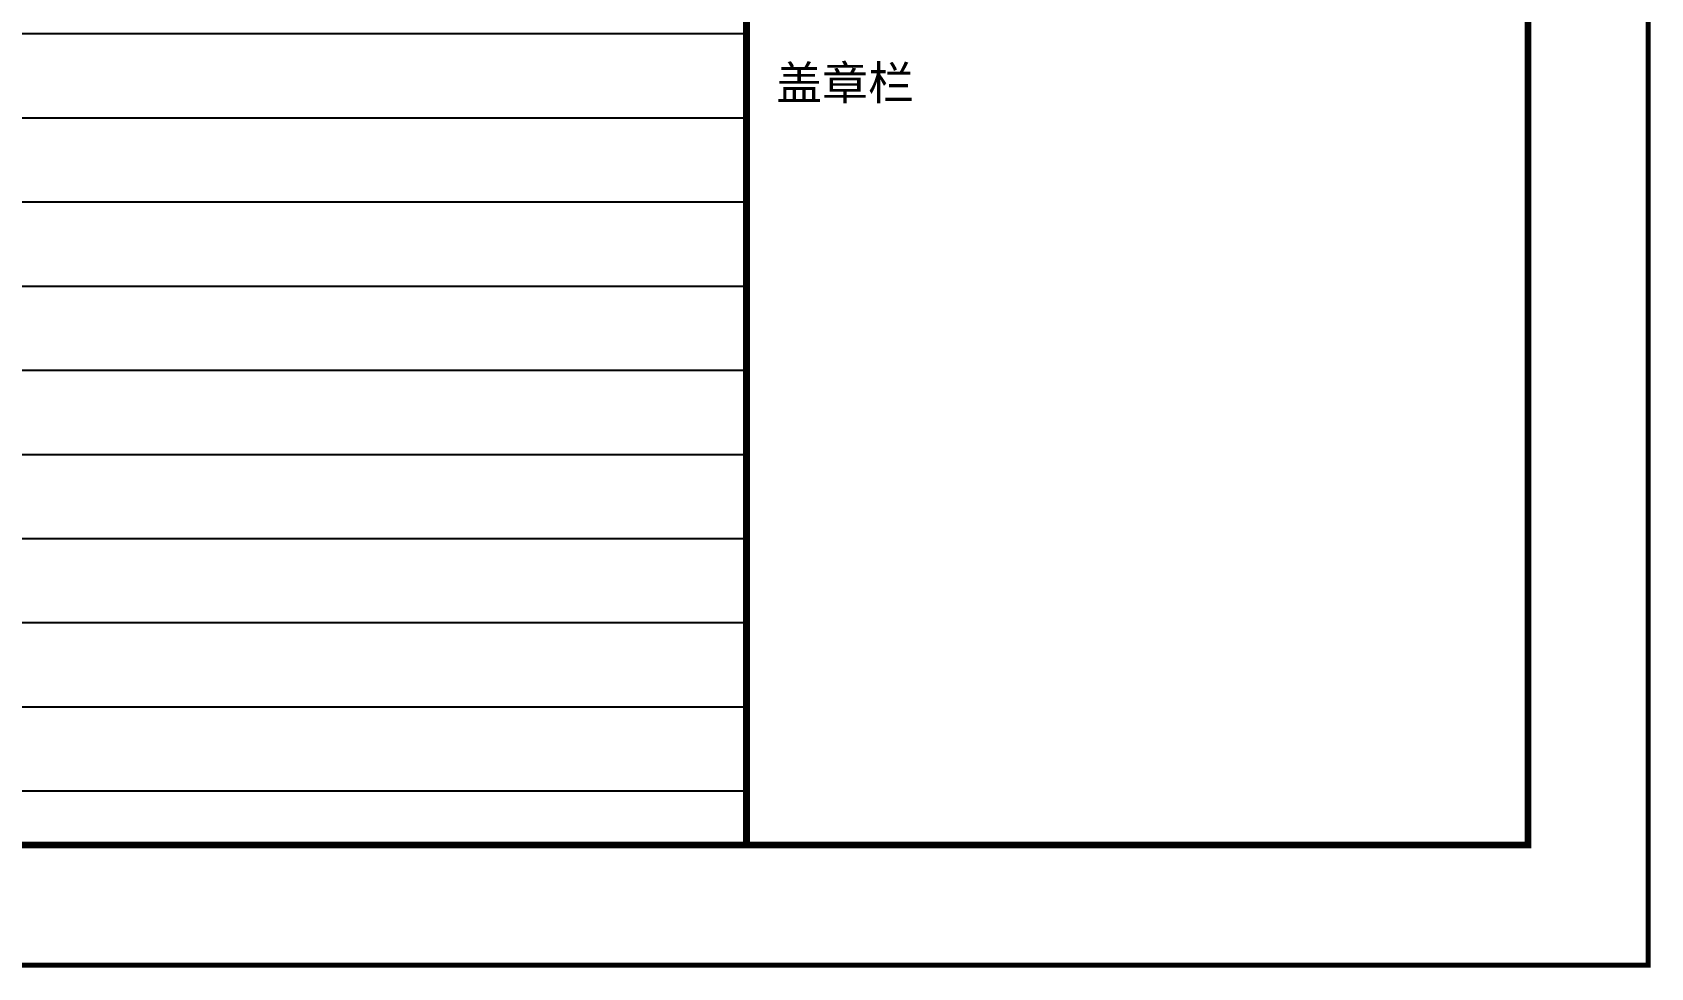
# Model space of a CAD drawing. Extents: x 447413 to 2975780, y -1432727 to 1301644.
# Drawn here: x 2335160 to 2348619, y 878660 to 886440 of the extents above; entities that cross this region are included whole.
import ezdxf

# ---------------------------------------------------------------- set-up
doc = ezdxf.new("R2010")
doc.units = 0
doc.header["$LTSCALE"] = 1000
doc.header["$MEASUREMENT"] = 0
doc.linetypes.add('CONTINOUS', pattern=[0])
doc.layers.add('THIN', color=7, linetype='Continuous')
doc.layers.add('图框', color=253, linetype='Continuous')
doc.layers.add('辅助层', color=175, linetype='CONTINOUS', plot=False)
doc.styles.add('cx_biaoti', font='')
doc.styles.get('cx_biaoti').set_extended_font_data('SimSun')

# ---------------------------------------------------------------- blocks, each defined once
blk = doc.blocks.new('新块A1图框')
at = {"layer": '图框', "color": 153, "const_width": 58}
for points in [[(50699, -69074), (57199, -69074), (57199, -126474), (50699, -126474)], [(50699, -97274), (57199, -97274), (57199, -126474), (50699, -126474)]]:
    blk.add_lwpolyline(points, close=True, dxfattribs=at)
at = {"layer": '图框', "color": 153, "style": 'cx_biaoti'}
blk.add_text('盖章栏', height=280, dxfattribs=at).set_placement((50946, -120274))
blk = doc.blocks.new('A1')
at = {"layer": '图框', "color": 2, "const_width": 40}
blk.add_lwpolyline([(2104618, 748109), (2188718, 748109), (2188718, 688709), (2104618, 688709)], close=True, dxfattribs=at)
at = {"layer": '图框', "color": 153, "const_width": 58}
blk.add_lwpolyline([(2107118, 747109), (2181218, 747109), (2181218, 689709), (2107118, 689709)], close=True, dxfattribs=at)
at = {"layer": '图框'}
blk.add_blockref('新块A1图框', (2130519, 816183), dxfattribs=at)

msp = doc.modelspace()

# ---------------------------------------------------------------- linework, layer by layer
at = {"layer": 'THIN'}
msp.add_lwpolyline([(2266999.3, 937080), (2341099.3, 937080), (2341099.3, 879680), (2266999.3, 879680)], close=True, dxfattribs=at)
at = {"layer": '辅助层'}
for p, q in [((2266999.3, 886430), (2341099.3, 886430)), ((2266999.3, 885730), (2341099.3, 885730)), ((2266999.3, 885030), (2341099.3, 885030)), ((2266999.3, 884330), (2341099.3, 884330)), ((2266999.3, 883630), (2341099.3, 883630)), ((2266999.3, 883630), (2341099.3, 883630)), ((2266999.3, 882930), (2341099.3, 882930)), ((2266999.3, 882930), (2341099.3, 882930)), ((2266999.3, 882230), (2341099.3, 882230)), ((2266999.3, 882230), (2341099.3, 882230)), ((2266999.3, 881530), (2341099.3, 881530)), ((2266999.3, 881530), (2341099.3, 881530)), ((2266999.3, 880830), (2341099.3, 880830)), ((2266999.3, 880130), (2341099.3, 880130))]:
    msp.add_line(p, q, dxfattribs=at)

# ---------------------------------------------------------------- block references
msp.add_blockref('A1', (159881.3, 189971.3))

doc.saveas('drawing.dxf')
